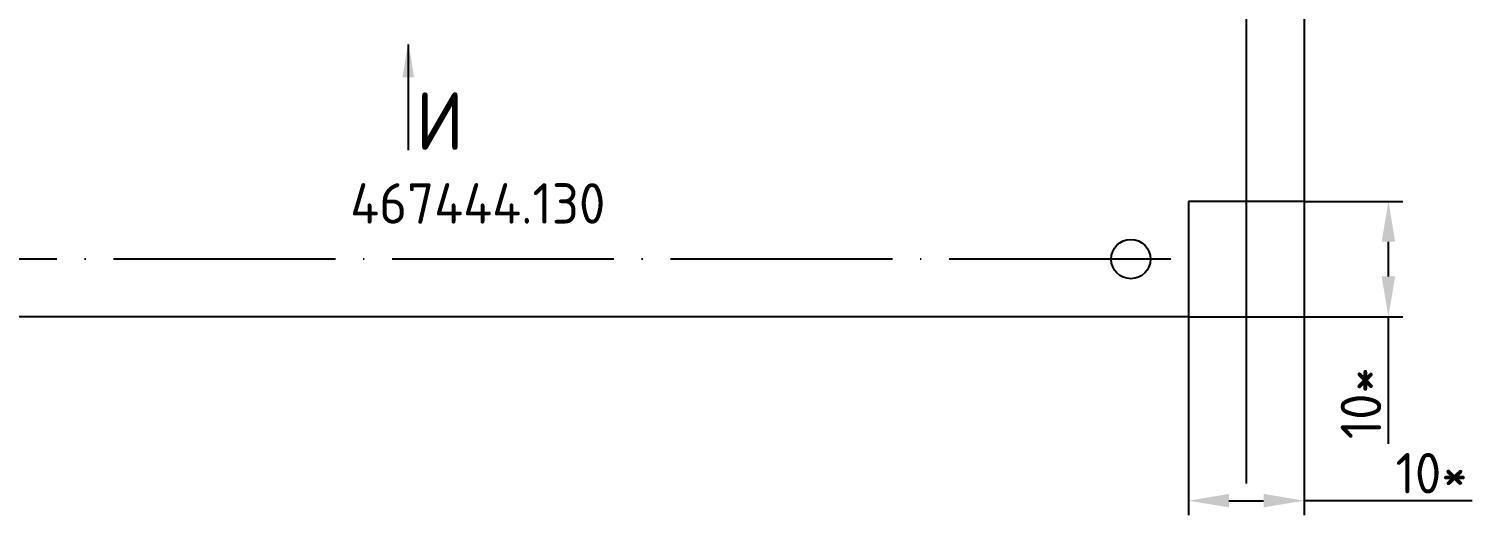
# Model space of a CAD drawing. Extents: x -34 to 51106, y -14166 to 1700.
# Drawn here: x 1623.7 to 1748.8, y -1.4 to 40.7 of the extents above; entities that cross this region are included whole.
import ezdxf

# ---------------------------------------------------------------- set-up
doc = ezdxf.new("R2010")
doc.units = 0
doc.linetypes.add('ACAD_ISO04W100', pattern=[30, 24, -3, 0, -3])
doc.linetypes.add('СПЛОШНАЯ', pattern=[0])
doc.layers.get('0').update_dxf_attribs({"linetype": 'CONTINUOUS'})
doc.layers.get('DEFPOINTS').update_dxf_attribs({"linetype": 'CONTINUOUS'})
for name, color, linetype in [('ВИДЫ', 30, 'CONTINUOUS'), ('РАЗМЕРЫ', 2, 'CONTINUOUS'), ('ТЕКСТ', 4, 'CONTINUOUS')]:
    doc.layers.add(name, color=color, linetype=linetype)
doc.styles.add('GOST_TYPE_B', font='GOST_B.TTF', dxfattribs={"height": 3.5})
doc.dimstyles.new('GOST', dxfattribs={"dimscale": 0, "dimtxt": 3.5, "dimasz": 3.5, "dimexe": 1.25, "dimexo": 0, "dimtad": 1, "dimdec": 3, "dimtxsty": 'GOST_TYPE_B', "dimcen": 5, "dimazin": 3, "dimtm": 1e-09, "dimtfac": 0.75, "dimtdec": 3, "dimtmove": 0, "dimatfit": 3, "dimtolj": 1})

# ---------------------------------------------------------------- blocks, each defined once
blk = doc.blocks.new('*D339')
at = {"layer": 'DEFPOINTS', "color": 0, "linetype": 'CONTINUOUS'}
for p in [(1734.01, 25.72), (1724.01, 15.72), (1734.01, -0.2)]:
    blk.add_point(p, dxfattribs=at)
at = {"layer": 'РАЗМЕРЫ', "color": 0}
blk.add_line((1734.01, 25.72), (1734.01, -1.45), dxfattribs=at)
at = {"layer": 'РАЗМЕРЫ', "color": 0, "linetype": 'СПЛОШНАЯ'}
for p, q in [((1724.01, 15.72), (1724.01, -1.45)), ((1727.51, -0.2), (1730.51, -0.2)), ((1748.55, -0.2), (1734.01, -0.2))]:
    blk.add_line(p, q, dxfattribs=at)
at = {"layer": 'РАЗМЕРЫ', "color": 0, "linetype": 'CONTINUOUS'}
for points in [[(1727.51, 0.39), (1727.51, -0.78), (1724.01, -0.2)], [(1730.51, 0.39), (1730.51, -0.78), (1734.01, -0.2)]]:
    blk.add_solid(points, dxfattribs=at)
at = {"layer": 'РАЗМЕРЫ', "color": 0, "linetype": 'CONTINUOUS', "insert": (1745.04, 2.18), "char_height": 3.5, "attachment_point": 5, "style": 'GOST_TYPE_B'}
blk.add_mtext('\\A1;10*', dxfattribs=at)
blk = doc.blocks.new('*D340')
at = {"layer": 'DEFPOINTS', "color": 0, "linetype": 'CONTINUOUS'}
for p in [(1734.01, 25.72), (1741.31, 25.72), (1724.01, 15.72)]:
    blk.add_point(p, dxfattribs=at)
at = {"layer": 'РАЗМЕРЫ', "color": 0}
blk.add_line((1734.01, 25.72), (1742.56, 25.72), dxfattribs=at)
at = {"layer": 'РАЗМЕРЫ', "color": 0, "linetype": 'СПЛОШНАЯ'}
for p, q in [((1741.31, 19.22), (1741.31, 22.22)), ((1724.01, 15.72), (1742.56, 15.72)), ((1741.31, 4.73), (1741.31, 15.72))]:
    blk.add_line(p, q, dxfattribs=at)
at = {"layer": 'РАЗМЕРЫ', "color": 0, "linetype": 'CONTINUOUS'}
for points in [[(1740.72, 22.22), (1741.89, 22.22), (1741.31, 25.72)], [(1740.72, 19.22), (1741.89, 19.22), (1741.31, 15.72)]]:
    blk.add_solid(points, dxfattribs=at)
at = {"layer": 'РАЗМЕРЫ', "color": 0, "linetype": 'CONTINUOUS', "insert": (1738.93, 8.24), "char_height": 3.5, "attachment_point": 5, "rotation": 90, "style": 'GOST_TYPE_B'}
blk.add_mtext('\\A1;10*', dxfattribs=at)

msp = doc.modelspace()

# ---------------------------------------------------------------- linework, layer by layer
at = {"linetype": 'CONTINUOUS'}
for p, q in [((1734.0128, 205.7206), (1734.0128, 25.7206)), ((1734.0128, 25.7206), (1724.0128, 25.7206)), ((1724.0128, 25.7206), (1724.0128, 15.7206)), ((1724.0128, 15.7206), (1464.0128, 15.7206))]:
    msp.add_line(p, q, dxfattribs=at)
msp.add_circle((1719.0128, 20.7206), 1.7, dxfattribs=at)
at = {"layer": 'ВИДЫ', "linetype": 'CONTINUOUS'}
msp.add_line((1656.4871, 39.2869), (1656.4871, 30.1651), dxfattribs=at)
msp.add_solid([(1656.4871, 39.5048), (1655.9776, 36.4601), (1656.9966, 36.4601)], dxfattribs=at)
at = {"layer": 'РАЗМЕРЫ', "linetype": 'CONTINUOUS'}
msp.add_line((1729.0128, 1.2804), (1729.0128, 203.9358), dxfattribs=at)
at = {"layer": 'РАЗМЕРЫ', "linetype": 'ACAD_ISO04W100', "ltscale": 0.8}
msp.add_line((1722.4816, 20.7206), (1466.8914, 20.7206), dxfattribs=at)

# ---------------------------------------------------------------- texts
at = {"layer": 'ВИДЫ', "linetype": 'CONTINUOUS', "style": 'GOST_TYPE_B'}
msp.add_text('И', height=5, dxfattribs=at).set_placement((1657.1352, 30.1839))
at = {"layer": 'ТЕКСТ', "style": 'GOST_TYPE_B'}
msp.add_text('467444.130', height=3.5, dxfattribs=at).set_placement((1651.4628, 23.7876))

# ---------------------------------------------------------------- dimensions: what is measured, and where the dimension line sits
at = {"layer": 'РАЗМЕРЫ', "linetype": 'CONTINUOUS'}
dim = msp.add_linear_dim(base=(1734.0128, -0.1969), p1=(1724.0128, 15.7206), p2=(1734.0128, 25.7206), text='<>*', dimstyle='GOST', override={"dimscale": 1}, dxfattribs=at)
dim.commit()
dim.dimension.update_dxf_attribs({"geometry": '*D339', "text_midpoint": (1745.0417, -0.1969), "dimtype": 160})
dim = msp.add_linear_dim(base=(1741.3079, 25.7206), p1=(1724.0128, 15.7206), p2=(1734.0128, 25.7206), angle=90, text='<>*', dimstyle='GOST', override={"dimscale": 1}, dxfattribs=at)
dim.commit()
dim.dimension.update_dxf_attribs({"geometry": '*D340', "text_midpoint": (1741.3079, 8.2438), "dimtype": 160})

doc.saveas('drawing.dxf')
